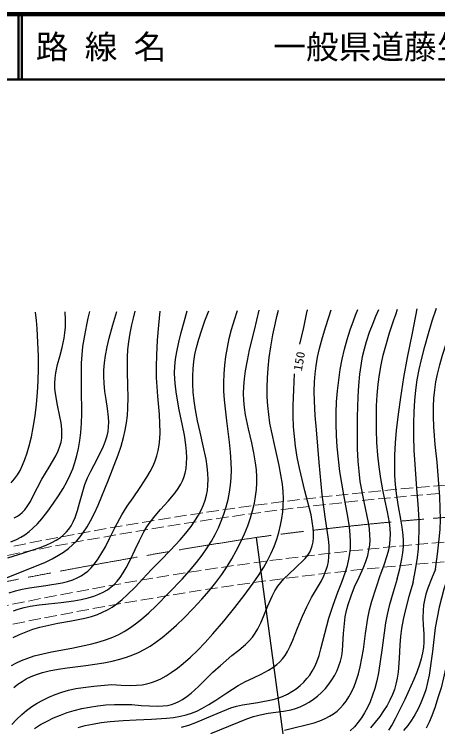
# Model space of a CAD drawing. Units: millimetres, scale not verified. Extents: x 40000 to 680000, y 20000 to 380000.
# Drawn here: x 177086 to 241911, y 270808 to 380000 of the extents above; entities that cross this region are included whole.
import ezdxf
from ezdxf.enums import TextEntityAlignment as Align

# ---------------------------------------------------------------- set-up
doc = ezdxf.new("R2010")
doc.units = ezdxf.units.MM
doc.header["$LTSCALE"] = 1000
doc.linetypes.add('CHAIN', pattern=[18.5, 12, -1.5, 3.5, -1.5])
doc.linetypes.add('USER1', pattern=[2.5, 1.875, -0.625])
for name, color, linetype, lineweight in [('M-BGD', 7, 'Continuous', 25), ('M-BMK', 2, 'CHAIN', 13), ('M-STR', 1, 'USER1', 13), ('M-TTL', 2, 'Continuous', 140), ('M-TTL-LINE', 7, 'Continuous', 50)]:
    doc.layers.add(name, color=color, linetype=linetype, lineweight=lineweight)
doc.layers.add('M-TTL-TXT', color=7, linetype='Continuous')
doc.styles.add('ＭＳ ゴシック', font='')
doc.styles.get('ＭＳ ゴシック').set_extended_font_data('MS Gothic')

msp = doc.modelspace()

# ---------------------------------------------------------------- linework, layer by layer
at = {"layer": 'M-BGD'}
msp.add_line((223341, 232244), (214165, 299823), dxfattribs=at)
for points in [[(174030, 292910), (177937, 294435), (181877, 296038), (182887, 296533), (183863, 297079), (184645, 297581), (185386, 298128), (186014, 298665), (186605, 299248), (187176, 299905), (187703, 300604), (188260, 301450), (188776, 302346), (189374, 303524), (189923, 304743), (191496, 308625), (192984, 312458), (193432, 313801), (193819, 315150), (194082, 316269), (194287, 317408), (194421, 318520), (194496, 319654), (194525, 321336), (194494, 323043), (194434, 325229), (194435, 327423), (194492, 328613), (194611, 329805), (194816, 331105), (195083, 332406), (195323, 333439), (195578, 334480)], [(176124, 296719), (178556, 297452), (181032, 298262), (181966, 298628), (182859, 299043), (183525, 299412), (184145, 299824), (184640, 300220), (185088, 300656), (185455, 301103), (185773, 301587), (186102, 302208), (186387, 302878), (186750, 303950), (187068, 305083), (187456, 306525), (187903, 307952), (188321, 308973), (188795, 309973), (189805, 311912), (190730, 313819), (191039, 314607), (191288, 315402), (191437, 316070), (191527, 316749), (191556, 317507), (191525, 318277), (191375, 319596), (191160, 320944), (190966, 322198), (190831, 323459), (190794, 324463), (190817, 325471), (190907, 326584), (191058, 327701), (191308, 329039), (191618, 330372), (192179, 332413), (192797, 334458)], [(176325, 291342), (177262, 291641), (178318, 291898), (179397, 292100), (181936, 292461), (184404, 292871), (185258, 293083), (186076, 293346), (186715, 293611), (187330, 293930), (187848, 294270), (188338, 294664), (188847, 295157), (189323, 295702), (189851, 296412), (190350, 297185), (191033, 298394), (191687, 299677), (192582, 301493), (193536, 303293), (194383, 304625), (195271, 305909), (196372, 307475), (197397, 309035), (197901, 309905), (198348, 310798), (198660, 311544), (198918, 312317), (199116, 313119), (199256, 313941), (199356, 314916), (199397, 315921), (199378, 317286), (199298, 318673), (199056, 321489), (198875, 324306), (198851, 326030), (198887, 327738), (199012, 330038), (199196, 332332), (199295, 333417), (199399, 334511)], [(176573, 299147), (177412, 299501), (178071, 299839), (178708, 300235), (179344, 300708), (179948, 301233), (180635, 301920), (181287, 302657), (182214, 303835), (183092, 305048), (183863, 306183), (184577, 307342), (185134, 308351), (185638, 309391), (186032, 310334), (186373, 311306), (186675, 312374), (186918, 313457), (187126, 314671), (187274, 315895), (187380, 317317), (187426, 318743), (187368, 322653), (187370, 326541), (187456, 327810), (187602, 329085), (187869, 330751), (188198, 332422), (188413, 333424), (188633, 334425)], [(176613, 308194), (177113, 308789), (177559, 309422), (177964, 310104), (178364, 310903), (178721, 311750), (179080, 312775), (179389, 313844), (179720, 315241), (179993, 316661), (180277, 318448), (180498, 320224), (180662, 322035), (180765, 323834), (180811, 325714), (180797, 327603), (180715, 329703), (180572, 331823), (180467, 333091), (180357, 334359)], [(176685, 280183), (177428, 280597), (178213, 280965), (179157, 281335), (180134, 281652), (181443, 282001), (182788, 282296), (185913, 282873), (188970, 283498), (190103, 283799), (191221, 284157), (192164, 284523), (193081, 284943), (193923, 285400), (194747, 285917), (195667, 286572), (196560, 287282), (197687, 288270), (198794, 289321), (200815, 291357), (202785, 293426), (203916, 294693), (204999, 295998), (205833, 297088), (206619, 298216), (207258, 299232), (207849, 300285), (208339, 301278), (208782, 302313), (209182, 303398), (209529, 304513), (209809, 305614), (210033, 306736), (210190, 307827), (210288, 308933), (210327, 310131), (210306, 311328), (210207, 312881), (210046, 314443), (209625, 317674), (209264, 320911), (209184, 322239), (209164, 323570), (209206, 324882), (209310, 326202), (209477, 327557), (209706, 328914), (210001, 330298), (210356, 331676), (210799, 333147), (211276, 334605)], [(176938, 284474), (177899, 284945), (178888, 285363), (179941, 285741), (181013, 286061), (182389, 286390), (183775, 286660), (185856, 287026), (187902, 287447), (188890, 287712), (189851, 288032), (190614, 288344), (191353, 288712), (192084, 289152), (192787, 289645), (193595, 290294), (194383, 291007), (195588, 292215), (196777, 293494), (198089, 294904), (199469, 296299), (201014, 297871), (202497, 299466), (203356, 300470), (204158, 301499), (204750, 302350), (205286, 303224), (205697, 304003), (206048, 304797), (206307, 305526), (206511, 306278), (206650, 307037), (206731, 307816), (206758, 308701), (206724, 309598), (206614, 310702), (206441, 311829), (206020, 313883), (205529, 315969), (205142, 317678), (204817, 319385), (204621, 320732), (204486, 322084), (204420, 323308), (204415, 324535), (204468, 325665), (204582, 326797), (204750, 327870), (204978, 328934), (205325, 330220), (205732, 331496), (206278, 333031), (206860, 334570)], [(176946, 288578), (177691, 288845), (178588, 289096), (179517, 289292), (180912, 289503), (182348, 289659), (184273, 289845), (186204, 290091), (187314, 290294), (188411, 290555), (189242, 290811), (190049, 291122), (190708, 291437), (191338, 291805), (191867, 292179), (192358, 292602), (192841, 293103), (193289, 293657), (193781, 294374), (194232, 295139), (194936, 296523), (195607, 297979), (196239, 299335), (196930, 300674), (197372, 301424), (197873, 302152), (198656, 303142), (199487, 304097), (200629, 305366), (201692, 306635), (202175, 307301), (202596, 307983), (202849, 308480), (203052, 309011), (203243, 309693), (203375, 310391), (203461, 311188), (203487, 312013), (203452, 313000), (203354, 314017), (203134, 315476), (202847, 316971), (202343, 319369), (201898, 321778), (201745, 322939), (201653, 324092), (201635, 325070), (201678, 326038), (201792, 327145), (201966, 328242), (202279, 329729), (202651, 331205), (203108, 332877), (203561, 334544)], [(177035, 276816), (177652, 277324), (178274, 277752), (178927, 278128), (179680, 278488), (180474, 278801), (181430, 279105), (182426, 279358), (183793, 279629), (185190, 279843), (188029, 280199), (190806, 280609), (192047, 280856), (193271, 281162), (194270, 281470), (195248, 281833), (196115, 282204), (196966, 282634), (197870, 283162), (198757, 283750), (199747, 284485), (200718, 285282), (201926, 286366), (203108, 287508), (204488, 288919), (205809, 290356), (206904, 291628), (207954, 292939), (208838, 294134), (209677, 295371), (210402, 296541), (211077, 297746), (211731, 299039), (212337, 300373), (212822, 301578), (213248, 302799), (213577, 303916), (213849, 305052), (214039, 306095), (214170, 307152), (214233, 308132), (214235, 309112), (214164, 310183), (214031, 311252), (213762, 312781), (213429, 314317), (212936, 316460), (212502, 318613), (212336, 319735), (212230, 320859), (212198, 321896), (212226, 322935), (212325, 324144), (212485, 325352), (212771, 326956), (213118, 328557), (213857, 331610), (214574, 334631)], [(177077, 302813), (177565, 303061), (177957, 303324), (178319, 303641), (178713, 304075), (179078, 304570), (179551, 305348), (179990, 306188), (180624, 307486), (181311, 308755), (182422, 310568), (183439, 312343), (183785, 313076), (184068, 313816), (184241, 314423), (184357, 315050), (184392, 315730), (184367, 316429), (184256, 317380), (184082, 318352), (183704, 320112), (183387, 321878), (183309, 322657), (183292, 323443), (183344, 324254), (183457, 325060), (183721, 326313), (184048, 327573), (184412, 328950), (184716, 330334), (184841, 331184), (184907, 332047), (184923, 333214), (184894, 334395)], [(192010, 277267), (193469, 277166), (194924, 277124), (195800, 277156), (196664, 277247), (197377, 277381), (198076, 277573), (198808, 277841), (199532, 278171), (200336, 278609), (201126, 279108), (202057, 279779), (202953, 280499), (204061, 281474), (205116, 282482), (206332, 283737), (207505, 285034), (209191, 287012), (210854, 289058), (212290, 290906), (213677, 292788), (214498, 293997), (215271, 295242), (215863, 296301), (216406, 297397), (216858, 298450), (217259, 299537), (217589, 300596), (217863, 301680), (218063, 302705), (218201, 303735), (218274, 304727), (218287, 305728), (218236, 306846), (218124, 307970), (217909, 309407), (217631, 310852), (216903, 314088), (216231, 317348), (216035, 318661), (215898, 319989), (215818, 321382), (215797, 322777), (215838, 324273), (215939, 325777), (216112, 327407), (216345, 329029), (216675, 330867), (217065, 332693), (217290, 333675), (217521, 334655)], [(220803, 329450), (221401, 331988), (221941, 334544), (221955, 334612), (221971, 334690)], [(222588, 290623), (223374, 291886), (224098, 293163), (224479, 293946), (224803, 294750), (225013, 295420), (225167, 296112), (225261, 296845), (225296, 297601), (225269, 298567), (225181, 299554), (224680, 302991), (224245, 306382), (223757, 311320), (223327, 316288), (223151, 318504), (223036, 320723), (223015, 322196), (223053, 323673), (223142, 324904), (223290, 326127), (223517, 327439), (223806, 328752), (224253, 330445), (224762, 332139), (225175, 333425), (225602, 334719)], [(226631, 291425), (227254, 292983), (227814, 294547), (228100, 295511), (228325, 296482), (228460, 297334), (228537, 298201), (228559, 299193), (228520, 300192), (228400, 301455), (228218, 302734), (227546, 306324), (226938, 309902), (226696, 311793), (226514, 313682), (226403, 315451), (226352, 317231), (226362, 318925), (226432, 320624), (226560, 322274), (226749, 323932), (226991, 325534), (227292, 327126), (227642, 328655), (228049, 330168), (228500, 331614), (229006, 333039), (229340, 333893), (229688, 334752)], [(229156, 292246), (229887, 293730), (230558, 295230), (230908, 296149), (231195, 297074), (231376, 297844), (231496, 298621), (231549, 299394), (231542, 300182), (231464, 301153), (231325, 302131), (230662, 305269), (230059, 308416), (229866, 309961), (229733, 311514), (229640, 313396), (229608, 315281), (229641, 318301), (229734, 321348), (229834, 323096), (229994, 324846), (230173, 326194), (230413, 327538), (230680, 328702), (231005, 329851), (231483, 331268), (232020, 332670), (232449, 333720), (232892, 334777)], [(233201, 294230), (233721, 295637), (234181, 297058), (234404, 297926), (234567, 298808), (234647, 299557), (234665, 300310), (234619, 301205), (234511, 302113), (234212, 303738), (233851, 305367), (233490, 307103), (233190, 308836), (232941, 310638), (232752, 312451), (232612, 314389), (232532, 316335), (232512, 318160), (232552, 319997), (232645, 321641), (232799, 323288), (232997, 324787), (233254, 326274), (233572, 327737), (233951, 329195), (234550, 331195), (235211, 333190), (235487, 333995), (235766, 334800)], [(235722, 293499), (236110, 295020), (236439, 296551), (236583, 297485), (236667, 298429), (236678, 299295), (236630, 300173), (236485, 301387), (236277, 302614), (235901, 304567), (235584, 306537), (235438, 307924), (235353, 309314), (235322, 310874), (235351, 312446), (235454, 314337), (235616, 316224), (235901, 318733), (236246, 321242), (236742, 324332), (237296, 327412), (238024, 331140), (238782, 334862)], [(238133, 292956), (238501, 294854), (238809, 296765), (238954, 298070), (239039, 299388), (239073, 300949), (239047, 302514), (238921, 304913), (238733, 307330), (238495, 310265), (238316, 313215), (238249, 315267), (238243, 317315), (238294, 319075), (238405, 320828), (238561, 322394), (238779, 323961), (239063, 325536), (239409, 327112), (239915, 329085), (240483, 331058), (241081, 332995), (241702, 334939)], [(241549, 294965), (241878, 297266), (242147, 299578), (242259, 301058), (242311, 302550), (242304, 304283), (242237, 306029), (242049, 308689), (241800, 311359), (241539, 314065), (241339, 316770), (241280, 318333), (241281, 319900), (241337, 321180), (241455, 322463), (241625, 323649), (241855, 324827), (242211, 326277), (242629, 327729), (243829, 331378), (245002, 335027)], [(210415, 281721), (211465, 282546), (212464, 283407), (213026, 283966), (213539, 284560), (213971, 285164), (214353, 285802), (214824, 286738), (215246, 287712), (215893, 289319), (216595, 290904), (216985, 291635), (217433, 292345), (217874, 292929), (218367, 293481), (220053, 295051), (221641, 296611), (222007, 297083), (222320, 297584), (222536, 298059), (222696, 298557), (222820, 299149), (222886, 299762), (222898, 300504), (222849, 301266), (222714, 302264), (222513, 303289), (221578, 306944), (220744, 310442), (220413, 312125), (220143, 313806), (219965, 315284), (219846, 316771), (219788, 318384), (219789, 320015), (219868, 322443), (219995, 324886)], [(244349, 296081), (243580, 293996), (242870, 291894), (242467, 290514), (242122, 289118), (241800, 287541), (241537, 285952), (241101, 282316), (240605, 278695), (240365, 277580), (240066, 276474), (239730, 275469), (239337, 274484), (238901, 273551), (238408, 272638), (237884, 271793), (237312, 270983), (236692, 270219)], [(247070, 296257), (246234, 294544), (245458, 292815), (245036, 291739), (244669, 290639), (244401, 289634), (244192, 288613), (243977, 287182), (243820, 285736), (243612, 283391), (243344, 281052), (243111, 279688), (242817, 278328), (242415, 276781), (241949, 275226), (241508, 273852), (241009, 272493), (240591, 271516), (240122, 270574)], [(241549, 294965), (240933, 293501), (240377, 292027), (240095, 291121), (239869, 290197), (239738, 289418), (239666, 288630), (239654, 287514), (239701, 286389), (239769, 285071), (239777, 283755), (239717, 282947), (239597, 282139), (239395, 281234), (239133, 280338), (238725, 279197), (238252, 278055), (236855, 275002), (235416, 272004), (234914, 271134), (234361, 270296)], [(218429, 270289), (222979, 271412), (223855, 271715), (224696, 272070), (225345, 272404), (225964, 272791), (226494, 273195), (226986, 273646), (227458, 274164), (227894, 274735), (228327, 275406), (228714, 276119), (229099, 276962), (229437, 277849), (229769, 278904), (230045, 279987), (230316, 281328), (230525, 282663), (230833, 285083), (231197, 287461), (231478, 288745), (231822, 290033), (232465, 292091), (233170, 294143), (233183, 294181), (233200, 294228)], [(235722, 293499), (235070, 291419), (234478, 289330), (234168, 288032), (233917, 286715), (233426, 282906), (232867, 279048), (232604, 277850), (232281, 276657), (231947, 275641), (231554, 274641), (231152, 273772), (230698, 272935), (230233, 272199), (229714, 271490), (229145, 270814), (228527, 270173)], [(238133, 292956), (237494, 290782), (236914, 288597), (236612, 287241), (236366, 285863), (236209, 284620), (236111, 283365), (236004, 281268), (235837, 279191), (235700, 278259), (235504, 277333), (235269, 276528), (234973, 275730), (234596, 274895), (234162, 274082), (233631, 273222), (233046, 272389), (232348, 271506), (231595, 270650)], [(207194, 269755), (209917, 270920), (212675, 272033), (213689, 272365), (214723, 272639), (215930, 272867), (217145, 273035), (218308, 273199), (219463, 273424), (220162, 273616), (220857, 273871), (221548, 274193), (222217, 274572), (222878, 275016), (223517, 275519), (224129, 276078), (224707, 276689), (225234, 277332), (225717, 278018), (226136, 278715), (226498, 279437), (226790, 280149), (227022, 280875), (227205, 281669), (227330, 282481), (227506, 285082), (227742, 287672), (227937, 288604), (228194, 289536), (228651, 290895), (229156, 292245)], [(186875, 270695), (187946, 270989), (189047, 271228), (190388, 271451), (191765, 271618), (193747, 271779), (195745, 271882), (198104, 271968), (200412, 272112), (201486, 272239), (202549, 272426), (203401, 272632), (204233, 272895), (205029, 273221), (205815, 273607), (206882, 274218), (207934, 274891), (209621, 276023), (211363, 277118), (212508, 277728), (213683, 278286), (214876, 278852), (216023, 279463), (216672, 279872), (217276, 280323), (217737, 280739), (218154, 281197), (218555, 281739), (218911, 282323), (219338, 283170), (219724, 284070), (220444, 285925), (221209, 287733), (221887, 289184), (222588, 290623)], [(202694, 270748), (203802, 271074), (204893, 271458), (207541, 272603), (210220, 273696), (211110, 273967), (212013, 274179), (214371, 274540), (216726, 274962), (217449, 275176), (218170, 275453), (218891, 275794), (219586, 276191), (220232, 276627), (220847, 277116), (221396, 277628), (221897, 278177), (222327, 278737), (222705, 279327), (223073, 280024), (223392, 280758), (223739, 281736), (224034, 282753), (224611, 285120), (225244, 287465), (225909, 289455), (226631, 291425)], [(180174, 270545), (181123, 271138), (182112, 271684), (183109, 272167), (184138, 272598), (185196, 272973), (186270, 273290), (187440, 273589), (188628, 273830), (189856, 274018), (191105, 274147), (192418, 274221), (193754, 274236), (195107, 274194), (196491, 274089), (197777, 273992), (199049, 273956), (199811, 273990), (200552, 274083), (201140, 274213), (201716, 274402), (202288, 274660), (202849, 274979), (203503, 275431), (204144, 275948), (205275, 276999), (206386, 278114), (207500, 279195), (208635, 280214), (209524, 280974), (210415, 281721)], [(176691, 271151), (177444, 271943), (178236, 272690), (178979, 273312), (179760, 273886), (180586, 274417), (181454, 274903), (182378, 275351), (183338, 275749), (184347, 276102), (185372, 276396), (186496, 276651), (187638, 276848), (189255, 277047), (190891, 277188), (191450, 277228), (192010, 277268)]]:
    msp.add_lwpolyline(points, dxfattribs=at)
at = {"layer": 'M-BMK'}
for centre, radius, start, end in [((281350, -195614), 499972, 91.10431, 97.72266), ((351712, -589552), 899949, 98.79147, 101.35287)]:
    msp.add_arc(centre, radius, start, end, dxfattribs=at)
at = {"layer": 'M-STR'}
for points in [[(177030, 298502), (181936, 299463), (186838, 300387), (191757, 301277), (196673, 302125), (201606, 302929), (206537, 303688), (211484, 304406), (216428, 305075), (221388, 305691), (226344, 306259), (231315, 306782), (236282, 307255), (241264, 307675), (246239, 308047)], [(242135, 306540), (237153, 306127), (232185, 305662), (227212, 305147), (222254, 304586), (217292, 303976), (212347, 303315), (207400, 302604), (202469, 301851), (197534, 301053), (192618, 300211), (187699, 299326), (182797, 298406), (177891, 297449), (173003, 296457)], [(174385, 289086), (179275, 290079), (184181, 291036), (189084, 291956), (194004, 292840), (198921, 293681), (203856, 294478), (208787, 295230), (213736, 295938), (218681, 296595), (223642, 297200), (228599, 297755), (233571, 298264), (238539, 298722), (243520, 299127)], [(245403, 296260), (240428, 295872), (235448, 295432), (230483, 294939), (225513, 294396), (220559, 293807), (215602, 293165), (210662, 292472), (205719, 291732), (200792, 290950), (195862, 290121), (190949, 289248), (186033, 288336), (181134, 287389), (176232, 286404)]]:
    msp.add_lwpolyline(points, dxfattribs=at)
at = {"layer": 'M-TTL'}
msp.add_line((680000, 380000), (40000, 380000), dxfattribs=at)
at = {"layer": 'M-TTL-LINE'}
for p, q in [((177750, 380000), (177750, 370000)), ((178250, 380000), (178250, 370000)), ((40000, 370000), (680000, 370000))]:
    msp.add_line(p, q, dxfattribs=at)

# ---------------------------------------------------------------- texts
at = {"layer": 'M-BGD', "style": 'ＭＳ ゴシック', "width": 1.1}
msp.add_text('150', height=1320, rotation=79.8, dxfattribs=at).set_placement((221488, 325180), align=Align.BOTTOM_LEFT)
at = {"layer": 'M-TTL-TXT', "style": 'ＭＳ ゴシック'}
for s, p in [('路 線 名', (180380, 375000)), ('一般県道藤生(停)錦帯橋線', (216734, 375000))]:
    msp.add_text(s, height=3666, dxfattribs=at).set_placement(p, align=Align.MIDDLE_LEFT)

doc.saveas('drawing.dxf')
